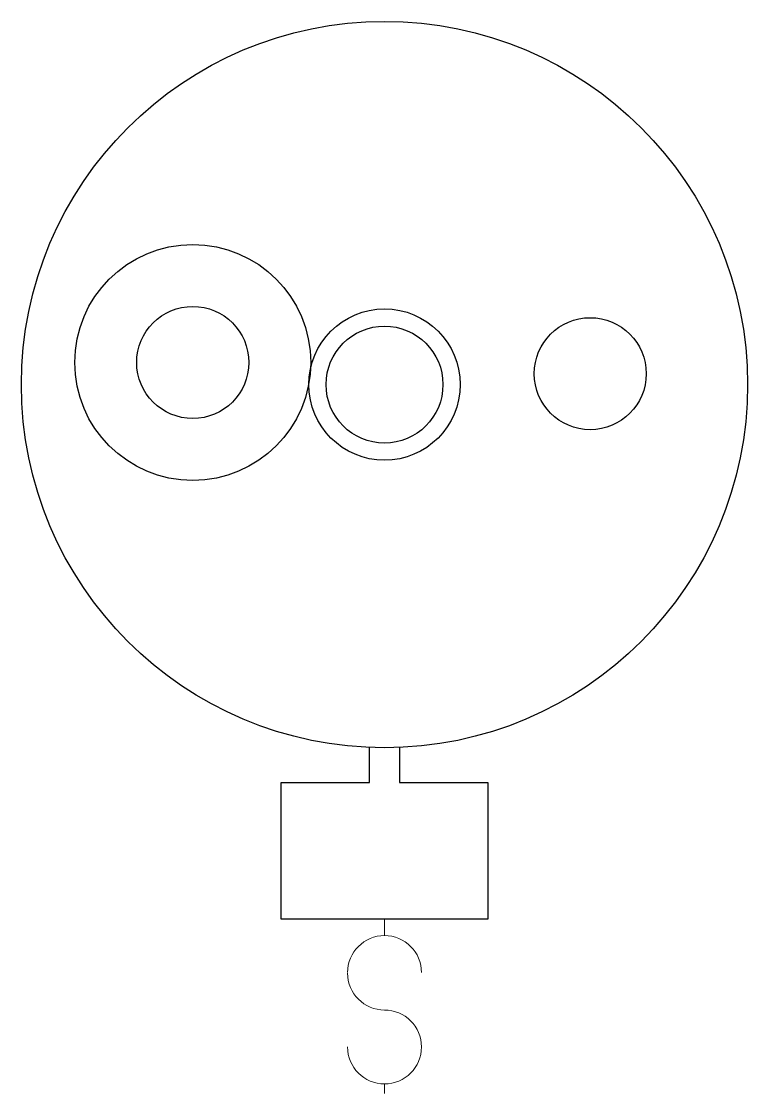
# Model space of a CAD drawing. Header units: inches. Extents: x 375.5 to 393.5, y -49.6 to -23.
import ezdxf

# ---------------------------------------------------------------- set-up
doc = ezdxf.new("R2010")
doc.units = ezdxf.units.IN
doc.header["$MEASUREMENT"] = 0
doc.layers.add('A101-Floorplan-1st-floor', color=7, linetype='Continuous', lineweight=9)

msp = doc.modelspace()

# ---------------------------------------------------------------- linework, layer by layer
at = {"layer": 'A101-Floorplan-1st-floor'}
for p, q in [((384.485, -45.683), (384.485, -45.277)), ((384.485, -49.36), (384.485, -49.598))]:
    msp.add_line(p, q, dxfattribs=at)
at = {"layer": 'A101-Floorplan-1st-floor', "lineweight": -3}
msp.add_lwpolyline([(384.86, -41.027), (384.86, -41.887), (387.047, -41.887), (387.047, -45.277), (381.922, -45.277), (381.922, -41.887), (384.11, -41.887), (384.11, -41.027)], dxfattribs=at)
for centre, radius in [((384.485, -32.027), 9), ((379.731, -31.479), 2.925), ((379.731, -31.479), 1.389), ((384.485, -32.027), 1.876), ((389.585, -31.757), 1.388), ((384.485, -32.027), 1.449)]:
    msp.add_circle(centre, radius, dxfattribs=at)
at = {"layer": 'A101-Floorplan-1st-floor'}
for centre, start, end in [((384.485, -46.599), 0, 180), ((384.485, -46.612), 180, 270), ((384.485, -48.444), 180, 90)]:
    msp.add_arc(centre, 0.916, start, end, dxfattribs=at)

doc.saveas('drawing.dxf')
